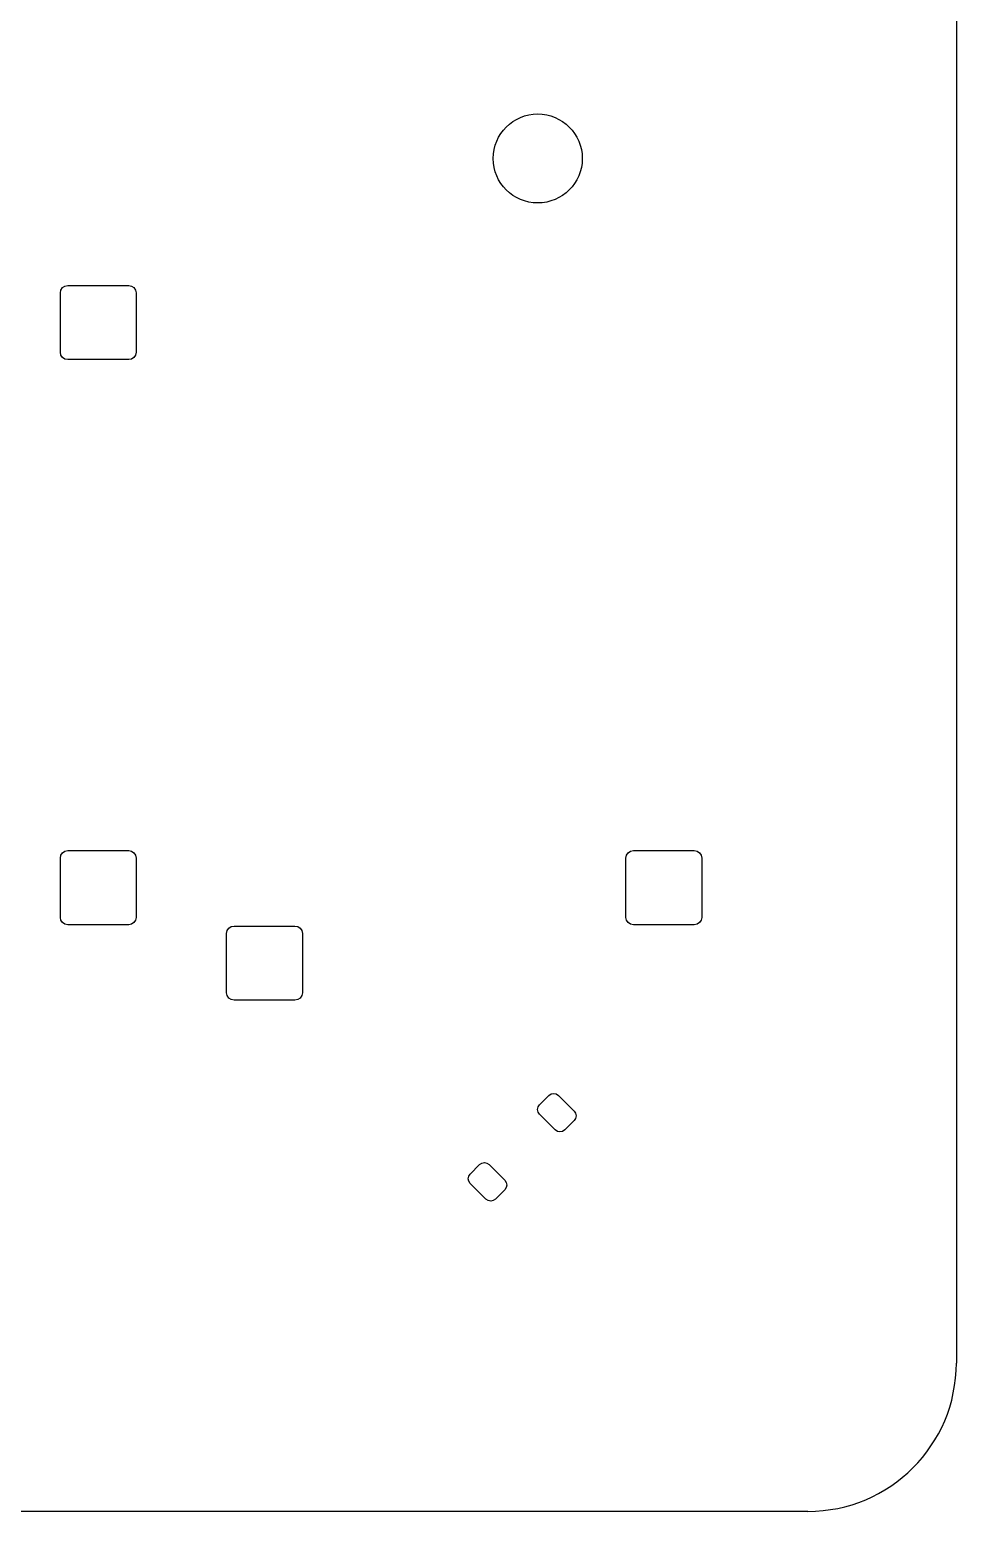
# Model space of a CAD drawing. Extents: x 101 to 518, y -308 to -134.
# Drawn here: x 487 to 518.21, y -271.9 to -221.95 of the extents above; entities that cross this region are included whole.
import ezdxf

# ---------------------------------------------------------------- set-up
doc = ezdxf.new("R2010")
doc.units = 0
doc.layers.add('BLACK', color=7, linetype='CONTINUOUS')

msp = doc.modelspace()

# ---------------------------------------------------------------- linework, layer by layer
at = {"layer": 'BLACK', "linetype": 'CONTINUOUS'}
for p, q in [((518.20974, -141.696311), (518.20974, -265.496311)), ((488.032648, -230.826553), (488.051678, -230.730882)), ((488.051678, -230.730882), (488.105871, -230.649776)), ((488.105871, -230.649776), (488.186977, -230.595583)), ((488.186977, -230.595583), (488.282648, -230.576553)), ((488.282648, -230.576553), (490.332648, -230.576553)), ((490.332648, -230.576553), (490.428319, -230.595583)), ((490.428319, -230.595583), (490.509425, -230.649776)), ((490.509425, -230.649776), (490.563618, -230.730882)), ((490.563618, -230.730882), (490.582648, -230.826553)), ((488.032648, -232.826553), (488.032648, -230.826553)), ((490.582648, -230.826553), (490.582648, -232.826553)), ((488.051678, -232.922224), (488.032648, -232.826553)), ((488.105871, -233.00333), (488.051678, -232.922224)), ((488.186977, -233.057523), (488.105871, -233.00333)), ((488.282648, -233.076553), (488.186977, -233.057523)), ((490.332648, -233.076553), (488.282648, -233.076553)), ((490.428319, -233.057523), (490.332648, -233.076553)), ((490.509425, -233.00333), (490.428319, -233.057523)), ((490.563618, -232.922224), (490.509425, -233.00333)), ((490.582648, -232.826553), (490.563618, -232.922224)), ((488.051678, -249.780882), (488.105871, -249.699776)), ((488.105871, -249.699776), (488.186977, -249.645583)), ((488.186977, -249.645583), (488.282648, -249.626553)), ((488.282648, -249.626553), (490.332648, -249.626553)), ((490.332648, -249.626553), (490.428319, -249.645583)), ((490.428319, -249.645583), (490.509425, -249.699776)), ((490.509425, -249.699776), (490.563618, -249.780882)), ((507.101678, -249.780882), (507.155871, -249.699776)), ((507.155871, -249.699776), (507.236977, -249.645583)), ((507.236977, -249.645583), (507.332648, -249.626553)), ((507.332648, -249.626553), (509.382648, -249.626553)), ((509.382648, -249.626553), (509.478319, -249.645583)), ((509.478319, -249.645583), (509.559425, -249.699776)), ((509.559425, -249.699776), (509.613618, -249.780882)), ((488.032648, -249.876553), (488.051678, -249.780882)), ((488.032648, -251.876553), (488.032648, -249.876553)), ((490.563618, -249.780882), (490.582648, -249.876553)), ((490.582648, -249.876553), (490.582648, -251.876553)), ((507.082648, -249.876553), (507.101678, -249.780882)), ((507.082648, -251.876553), (507.082648, -249.876553)), ((509.613618, -249.780882), (509.632648, -249.876553)), ((509.632648, -249.876553), (509.632648, -251.876553)), ((488.051678, -251.972224), (488.032648, -251.876553)), ((488.105871, -252.05333), (488.051678, -251.972224)), ((488.186977, -252.107523), (488.105871, -252.05333)), ((488.282648, -252.126553), (488.186977, -252.107523)), ((490.332648, -252.126553), (488.282648, -252.126553)), ((490.428319, -252.107523), (490.332648, -252.126553)), ((490.509425, -252.05333), (490.428319, -252.107523)), ((490.563618, -251.972224), (490.509425, -252.05333)), ((490.582648, -251.876553), (490.563618, -251.972224)), ((493.705871, -252.239776), (493.786977, -252.185583)), ((493.786977, -252.185583), (493.882648, -252.166553)), ((493.882648, -252.166553), (495.932648, -252.166553)), ((495.932648, -252.166553), (496.028319, -252.185583)), ((496.028319, -252.185583), (496.109425, -252.239776)), ((507.101678, -251.972224), (507.082648, -251.876553)), ((507.155871, -252.05333), (507.101678, -251.972224)), ((507.236977, -252.107523), (507.155871, -252.05333)), ((507.332648, -252.126553), (507.236977, -252.107523)), ((509.382648, -252.126553), (507.332648, -252.126553)), ((509.478319, -252.107523), (509.382648, -252.126553)), ((509.559425, -252.05333), (509.478319, -252.107523)), ((509.613618, -251.972224), (509.559425, -252.05333)), ((509.632648, -251.876553), (509.613618, -251.972224)), ((493.632648, -252.416553), (493.651678, -252.320882)), ((493.632648, -254.416553), (493.632648, -252.416553)), ((493.651678, -252.320882), (493.705871, -252.239776)), ((496.109425, -252.239776), (496.163618, -252.320882)), ((496.163618, -252.320882), (496.182648, -252.416553)), ((496.182648, -252.416553), (496.182648, -254.416553)), ((493.651678, -254.512224), (493.632648, -254.416553)), ((493.705871, -254.59333), (493.651678, -254.512224)), ((493.786977, -254.647523), (493.705871, -254.59333)), ((493.882648, -254.666553), (493.786977, -254.647523)), ((495.932648, -254.666553), (493.882648, -254.666553)), ((496.028319, -254.647523), (495.932648, -254.666553)), ((496.109425, -254.59333), (496.028319, -254.647523)), ((496.163618, -254.512224), (496.109425, -254.59333)), ((496.182648, -254.416553), (496.163618, -254.512224)), ((504.120806, -258.265717), (504.16958, -258.192722)), ((504.16958, -258.192722), (504.487778, -257.874524)), ((504.487778, -257.874524), (504.560773, -257.82575)), ((504.560773, -257.82575), (504.646877, -257.808623)), ((504.646877, -257.808623), (504.732981, -257.82575)), ((504.732981, -257.82575), (504.805976, -257.874524)), ((504.805976, -257.874524), (505.336306, -258.404854)), ((504.103679, -258.351821), (504.120806, -258.265717)), ((504.120806, -258.437925), (504.103679, -258.351821)), ((504.16958, -258.51092), (504.120806, -258.437925)), ((504.69991, -259.04125), (504.16958, -258.51092)), ((505.336306, -258.404854), (505.38508, -258.477849)), ((505.38508, -258.650057), (505.336306, -258.723052)), ((505.38508, -258.477849), (505.402207, -258.563953)), ((505.402207, -258.563953), (505.38508, -258.650057)), ((504.772905, -259.090024), (504.69991, -259.04125)), ((504.859009, -259.107151), (504.772905, -259.090024)), ((504.945113, -259.090024), (504.859009, -259.107151)), ((505.018108, -259.04125), (504.945113, -259.090024)), ((505.336306, -258.723052), (505.018108, -259.04125)), ((502.154326, -260.207976), (502.227321, -260.159202)), ((502.227321, -260.159202), (502.313425, -260.142075)), ((502.313425, -260.142075), (502.399529, -260.159202)), ((502.399529, -260.159202), (502.472524, -260.207976)), ((501.770227, -260.685273), (501.787354, -260.599169)), ((501.787354, -260.771377), (501.770227, -260.685273)), ((501.787354, -260.599169), (501.836128, -260.526174)), ((501.836128, -260.526174), (502.154326, -260.207976)), ((502.472524, -260.207976), (503.002854, -260.738306)), ((501.836128, -260.844372), (501.787354, -260.771377)), ((502.366458, -261.374702), (501.836128, -260.844372)), ((503.002854, -261.056504), (502.684656, -261.374702)), ((503.002854, -260.738306), (503.051628, -260.811301)), ((503.051628, -260.983509), (503.002854, -261.056504)), ((503.051628, -260.811301), (503.068755, -260.897405)), ((503.068755, -260.897405), (503.051628, -260.983509)), ((502.439453, -261.423476), (502.366458, -261.374702)), ((502.525557, -261.440603), (502.439453, -261.423476)), ((502.611661, -261.423476), (502.525557, -261.440603)), ((502.684656, -261.374702), (502.611661, -261.423476)), ((518.20974, -265.496311), (518.20974, -266.896311)), ((511.80974, -271.896311), (453.679714, -271.896311)), ((513.20974, -271.896311), (511.80974, -271.896311))]:
    msp.add_line(p, q, dxfattribs=at)
at = {"layer": 'BLACK'}
msp.add_circle((504.10974, -226.296311), 1.5, dxfattribs=at)
msp.add_arc((513.2097, -266.8963), 5.00004, -89.9995416, -0.0001261, dxfattribs=at)

doc.saveas('drawing.dxf')
